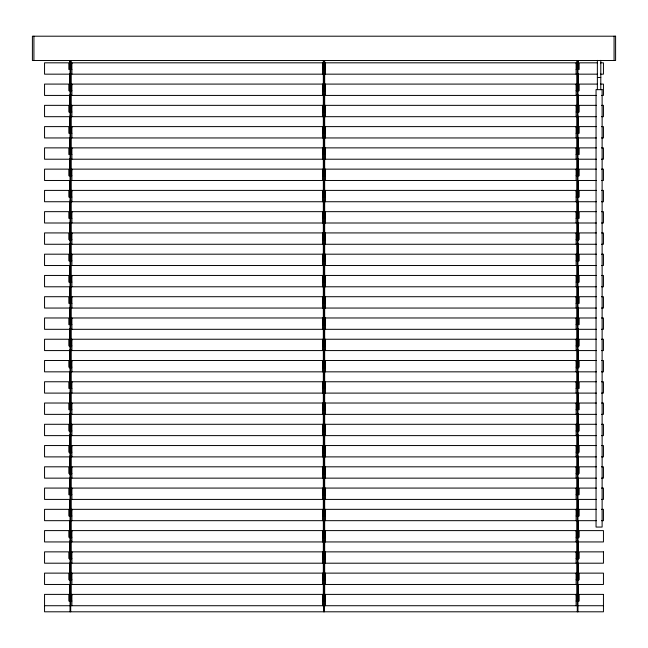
<?xml version="1.0" encoding="UTF-8"?>
<svg xmlns="http://www.w3.org/2000/svg" width="648" height="648" viewBox="0 0 648 648"><rect width="100%" height="100%" fill="white"/><g stroke="black" fill="none" stroke-linecap="round" stroke-linejoin="round"><path stroke-width="0.97" d="M576.113 62.832L597.375 62.832M600.413 62.832L603.45 62.832L603.45 74.164L600.413 74.164M71.888 63.609L68.85 63.609L68.85 69.458L71.888 69.458M322.477 63.609L325.523 63.609M576.113 63.609L579.15 63.609L579.15 69.458L576.113 69.458M322.477 69.458L325.523 69.458M597.375 74.164L44.55 74.164L44.55 62.824L576.113 62.824L576.113 74.164M597.367 77.509L600.793 77.509M597.375 84.094L44.55 84.086L44.55 95.426L596.363 95.426M600.413 84.094L603.45 84.094L603.45 95.426L601.425 95.426M71.888 84.872L68.85 84.872L68.85 90.72L71.888 90.72M322.477 84.872L325.523 84.872M576.113 84.872L579.15 84.872L579.15 90.72L576.113 90.72M322.477 90.72L325.523 90.72M576.113 105.357L596.363 105.357M601.425 105.357L603.45 105.357L603.45 116.689L601.425 116.689M71.888 106.134L68.85 106.134L68.85 111.983L71.888 111.983M322.477 106.134L325.523 106.134M576.113 106.134L579.15 106.134L579.15 111.983L576.113 111.983M322.477 111.983L325.523 111.983M596.363 116.689L44.55 116.689L44.55 105.349L576.113 105.349L576.113 116.689M596.363 126.619L44.55 126.611L44.55 137.951L596.363 137.951M601.425 126.619L603.45 126.619L603.45 137.951L601.425 137.951M71.888 127.397L68.85 127.397L68.85 133.245L71.888 133.245M322.477 127.397L325.523 127.397M576.113 127.397L579.15 127.397L579.15 133.245L576.113 133.245M322.477 133.245L325.523 133.245M576.113 147.882L596.363 147.882M601.425 147.882L603.45 147.882L603.45 159.214L601.425 159.214M71.888 148.659L68.85 148.659L68.85 154.508L71.888 154.508M322.477 148.659L325.523 148.659M576.113 148.659L579.15 148.659L579.15 154.508L576.113 154.508M322.477 154.508L325.523 154.508M596.363 159.214L44.55 159.214L44.55 147.874L576.113 147.874L576.113 159.214M596.363 169.144L44.55 169.136L44.55 180.476L596.363 180.476M601.425 169.144L603.45 169.144L603.45 180.476L601.425 180.476M71.888 169.922L68.85 169.922L68.85 175.77L71.888 175.77M322.477 169.922L325.523 169.922M576.113 169.922L579.15 169.922L579.15 175.77L576.113 175.77M322.477 175.77L325.523 175.77M576.113 190.407L596.363 190.407M601.425 190.407L603.45 190.407L603.45 201.739L601.425 201.739M71.888 191.184L68.85 191.184L68.85 197.032L71.888 197.032M322.477 191.184L325.523 191.184M576.113 191.184L579.15 191.184L579.15 197.032L576.113 197.032M322.477 197.032L325.523 197.032M596.363 201.739L44.55 201.739L44.55 190.399L576.113 190.399L576.113 201.739M596.363 211.669L44.55 211.661L44.55 223.001L596.363 223.001M601.425 211.669L603.45 211.669L603.45 223.001L601.425 223.001M71.888 212.447L68.85 212.447L68.85 218.295L71.888 218.295M322.477 212.447L325.523 212.447M576.113 212.447L579.15 212.447L579.15 218.295L576.113 218.295M322.477 218.295L325.523 218.295M576.113 232.932L596.363 232.932M601.425 232.932L603.45 232.932L603.45 244.264L601.425 244.264M71.888 233.709L68.85 233.709L68.85 239.558L71.888 239.558M322.477 233.709L325.523 233.709M576.113 233.709L579.15 233.709L579.15 239.558L576.113 239.558M322.477 239.558L325.523 239.558M596.363 244.264L44.55 244.264L44.55 232.924L576.113 232.924L576.113 244.264M596.363 254.194L44.55 254.186L44.55 265.526L596.363 265.526M601.425 254.194L603.45 254.194L603.45 265.526L601.425 265.526M71.888 254.972L68.85 254.972L68.85 260.82L71.888 260.82M322.477 254.972L325.523 254.972M576.113 254.972L579.15 254.972L579.15 260.82L576.113 260.82M322.477 260.82L325.523 260.82M576.113 275.457L596.363 275.457M601.425 275.457L603.45 275.457L603.45 286.789L601.425 286.789M71.888 276.234L68.85 276.234L68.85 282.083L71.888 282.083M322.477 276.234L325.523 276.234M576.113 276.234L579.15 276.234L579.15 282.083L576.113 282.083M322.477 282.083L325.523 282.083M596.363 286.789L44.55 286.789L44.55 275.449L576.113 275.449L576.113 286.789M596.363 296.719L44.55 296.711L44.55 308.051L596.363 308.051M601.425 296.719L603.45 296.719L603.45 308.051L601.425 308.051M71.888 297.497L68.85 297.497L68.85 303.345L71.888 303.345M322.477 297.497L325.523 297.497M576.113 297.497L579.15 297.497L579.15 303.345L576.113 303.345M322.477 303.345L325.523 303.345M576.113 317.982L596.363 317.982M601.425 317.982L603.45 317.982L603.45 329.314L601.425 329.314M71.888 318.759L68.85 318.759L68.85 324.608L71.888 324.608M322.477 318.759L325.523 318.759M576.113 318.759L579.15 318.759L579.15 324.608L576.113 324.608M322.477 324.608L325.523 324.608M596.363 329.314L44.55 329.314L44.55 317.974L576.113 317.974L576.113 329.314M596.363 339.244L44.55 339.236L44.55 350.576L596.363 350.576M601.425 339.244L603.45 339.244L603.45 350.576L601.425 350.576M71.888 340.022L68.85 340.022L68.85 345.87L71.888 345.87M322.477 340.022L325.523 340.022M576.113 340.022L579.15 340.022L579.15 345.87L576.113 345.87M322.477 345.87L325.523 345.87M576.113 360.507L596.363 360.507M601.425 360.507L603.45 360.507L603.45 371.839L601.425 371.839M71.888 361.284L68.85 361.284L68.85 367.133L71.888 367.133M322.477 361.284L325.523 361.284M576.113 361.284L579.15 361.284L579.15 367.133L576.113 367.133M322.477 367.133L325.523 367.133M596.363 371.839L44.55 371.839L44.55 360.499L576.113 360.499L576.113 371.839M596.363 381.769L44.55 381.761L44.55 393.101L596.363 393.101M601.425 381.769L603.45 381.769L603.45 393.101L601.425 393.101M71.888 382.547L68.85 382.547L68.85 388.395L71.888 388.395M322.477 382.547L325.523 382.547M576.113 382.547L579.15 382.547L579.15 388.395L576.113 388.395M322.477 388.395L325.523 388.395M576.113 403.032L596.363 403.032M601.425 403.032L603.45 403.032L603.45 414.364L601.425 414.364M71.888 403.809L68.85 403.809L68.85 409.658L71.888 409.658M322.477 403.809L325.523 403.809M576.113 403.809L579.15 403.809L579.15 409.658L576.113 409.658M322.477 409.658L325.523 409.658M596.363 414.364L44.55 414.364L44.55 403.024L576.113 403.024L576.113 414.364M596.363 424.294L44.55 424.286L44.55 435.626L596.363 435.626M601.425 424.294L603.45 424.294L603.45 435.626L601.425 435.626M71.888 425.072L68.85 425.072L68.85 430.92L71.888 430.92M322.477 425.072L325.523 425.072M576.113 425.072L579.15 425.072L579.15 430.92L576.113 430.92M322.477 430.92L325.523 430.92M576.113 445.557L596.363 445.557M601.425 445.557L603.45 445.557L603.45 456.889L601.425 456.889M71.888 446.334L68.85 446.334L68.85 452.183L71.888 452.183M322.477 446.334L325.523 446.334M576.113 446.334L579.15 446.334L579.15 452.183L576.113 452.183M322.477 452.183L325.523 452.183M596.363 456.889L44.55 456.889L44.55 445.549L576.113 445.549L576.113 456.889M596.363 466.819L44.55 466.811L44.55 478.151L596.363 478.151M601.425 466.819L603.45 466.819L603.45 478.151L601.425 478.151M71.888 467.597L68.85 467.597L68.85 473.445L71.888 473.445M322.477 467.597L325.523 467.597M576.113 467.597L579.15 467.597L579.15 473.445L576.113 473.445M322.477 473.445L325.523 473.445M576.113 488.082L596.363 488.082M601.425 488.082L603.45 488.082L603.45 499.414L601.425 499.414M71.888 488.859L68.85 488.859L68.85 494.708L71.888 494.708M322.477 488.859L325.523 488.859M576.113 488.859L579.15 488.859L579.15 494.708L576.113 494.708M322.477 494.708L325.523 494.708M596.363 499.414L44.55 499.414L44.55 488.074L576.113 488.074L576.113 499.414M596.363 509.344L44.55 509.336L44.55 520.676L596.363 520.676M601.425 509.344L603.45 509.344L603.45 520.676L601.425 520.676M71.888 510.122L68.85 510.122L68.85 515.97L71.888 515.97M322.477 510.122L325.523 510.122M576.113 510.122L579.15 510.122L579.15 515.97L576.113 515.97M322.477 515.97L325.523 515.97M576.113 530.607L603.45 530.607L603.45 541.939L44.55 541.939L44.55 530.599L576.113 530.599L576.113 541.939M71.888 531.384L68.85 531.384L68.85 537.233L71.888 537.233M322.477 531.384L325.523 531.384M576.113 531.384L579.15 531.384L579.15 537.233L576.113 537.233M322.477 537.233L325.523 537.233M71.888 552.647L68.85 552.647L68.85 558.495L71.888 558.495M322.477 552.647L325.523 552.647M576.113 552.647L579.15 552.647L579.15 558.495L576.113 558.495M322.477 558.495L325.523 558.495M576.113 573.132L603.45 573.132L603.45 584.464L44.55 584.464L44.55 573.124L576.113 573.124L576.113 584.464M71.888 573.909L68.85 573.909L68.85 579.758L71.888 579.758M322.477 573.909L325.523 573.909M576.113 573.909L579.15 573.909L579.15 579.758L576.113 579.758M322.477 579.758L325.523 579.758M71.888 595.172L68.85 595.172L68.85 601.02L71.888 601.02M322.477 595.172L325.523 595.172M576.113 595.172L579.15 595.172L579.15 601.02L576.113 601.02M322.477 601.02L325.523 601.02M44.55 605.726L603.45 605.726M614.077 36.199L614.077 60.499M600.793 60.353L600.793 89.659M597.367 60.353L597.367 89.659M578.308 60.499L578.308 69.603M578.308 73.645L578.308 90.842M578.308 94.892L578.308 112.088M578.308 116.13L578.308 133.326M578.308 137.376L578.308 154.572M578.308 158.622L578.308 175.819M578.308 180.873L578.308 197.057M578.308 201.107L578.308 218.303M578.308 222.345L578.308 240.554M578.308 243.591L578.308 260.788M578.308 265.842L578.308 282.034M578.308 287.088L578.308 303.272M578.308 307.322L578.308 324.518M578.308 328.56L578.308 346.769M578.308 349.807L578.308 368.015M578.308 372.057L578.308 388.249M578.308 393.304L578.308 409.487M578.308 413.537L578.308 431.746M578.308 434.776L578.308 452.984M578.308 456.022L578.308 474.231M578.308 478.273L578.308 494.465M578.308 499.519L578.308 515.703M578.308 520.765L578.308 537.962M578.308 540.991L578.308 559.2M578.308 563.25L578.308 580.446M578.308 584.488L578.308 600.68M577.967 60.499L577.967 611.801M577.295 60.499L577.295 611.801M576.955 60.499L576.955 69.603M576.955 73.645L576.955 90.842M576.955 94.892L576.955 112.088M576.955 116.13L576.955 133.326M576.955 137.376L576.955 154.572M576.955 158.622L576.955 175.819M576.955 180.873L576.955 197.057M576.955 201.107L576.955 218.303M576.955 222.345L576.955 240.554M576.955 243.591L576.955 260.788M576.955 265.842L576.955 282.034M576.955 287.088L576.955 303.272M576.955 307.322L576.955 324.518M576.955 328.56L576.955 346.769M576.955 349.807L576.955 368.015M576.955 372.057L576.955 388.249M576.955 393.304L576.955 409.487M576.955 413.537L576.955 431.746M576.955 434.776L576.955 452.984M576.955 456.022L576.955 474.231M576.955 478.273L576.955 494.465M576.955 499.519L576.955 515.703M576.955 520.765L576.955 537.962M576.955 540.991L576.955 559.2M576.955 563.25L576.955 580.446M576.955 584.488L576.955 600.68M576.113 84.086L576.113 95.426M576.113 126.611L576.113 137.951M576.113 169.136L576.113 180.476M576.113 211.661L576.113 223.001M576.113 254.186L576.113 265.526M576.113 296.711L576.113 308.051M576.113 339.236L576.113 350.576M576.113 381.761L576.113 393.101M576.113 424.286L576.113 435.626M576.113 466.811L576.113 478.151M576.113 509.336L576.113 520.676M576.113 551.861L576.113 563.201M576.113 594.386L576.113 605.726M325.523 62.824L325.523 74.164M325.523 84.086L325.523 95.426M325.523 105.349L325.523 116.689M325.523 126.611L325.523 137.951M325.523 147.874L325.523 159.214M325.523 169.136L325.523 180.476M325.523 190.399L325.523 201.739M325.523 211.661L325.523 223.001M325.523 232.924L325.523 244.264M325.523 254.186L325.523 265.526M325.523 275.449L325.523 286.789M325.523 296.711L325.523 308.051M325.523 317.974L325.523 329.314M325.523 339.236L325.523 350.576M325.523 360.499L325.523 371.839M325.523 381.761L325.523 393.101M325.523 403.024L325.523 414.364M325.523 424.286L325.523 435.626M325.523 445.549L325.523 456.889M325.523 466.811L325.523 478.151M325.523 488.074L325.523 499.414M325.523 509.336L325.523 520.676M325.523 530.599L325.523 541.939M325.523 551.861L325.523 563.201M325.523 573.124L325.523 584.464M325.523 594.386L325.523 605.726M324.672 60.499L324.672 69.603M324.672 73.645L324.672 90.842M324.672 94.892L324.672 112.088M324.672 116.13L324.672 133.326M324.672 137.376L324.672 154.572M324.672 158.622L324.672 175.819M324.672 180.873L324.672 197.057M324.672 201.107L324.672 218.303M324.672 222.345L324.672 240.554M324.672 243.591L324.672 260.788M324.672 265.842L324.672 282.034M324.672 287.088L324.672 303.272M324.672 307.322L324.672 324.518M324.672 328.56L324.672 346.769M324.672 349.807L324.672 368.015M324.672 372.057L324.672 388.249M324.672 393.304L324.672 409.487M324.672 413.537L324.672 431.746M324.672 434.776L324.672 452.984M324.672 456.022L324.672 474.231M324.672 478.273L324.672 494.465M324.672 499.519L324.672 515.703M324.672 520.765L324.672 537.962M324.672 540.991L324.672 559.2M324.672 563.25L324.672 580.446M324.672 584.488L324.672 600.68M324.34 60.499L324.34 611.801M323.66 60.499L323.66 611.801M323.328 60.499L323.328 69.603M323.328 73.645L323.328 90.842M323.328 94.892L323.328 112.088M323.328 116.13L323.328 133.326M323.328 137.376L323.328 154.572M323.328 158.622L323.328 175.819M323.328 180.873L323.328 197.057M323.328 201.107L323.328 218.303M323.328 222.345L323.328 240.554M323.328 243.591L323.328 260.788M323.328 265.842L323.328 282.034M323.328 287.088L323.328 303.272M323.328 307.322L323.328 324.518M323.328 328.56L323.328 346.769M323.328 349.807L323.328 368.015M323.328 372.057L323.328 388.249M323.328 393.304L323.328 409.487M323.328 413.537L323.328 431.746M323.328 434.776L323.328 452.984M323.328 456.022L323.328 474.231M323.328 478.273L323.328 494.465M323.328 499.519L323.328 515.703M323.328 520.765L323.328 537.962M323.328 540.991L323.328 559.2M323.328 563.25L323.328 580.446M323.328 584.488L323.328 600.68M322.477 62.824L322.477 74.164M322.477 84.086L322.477 95.426M322.477 105.349L322.477 116.689M322.477 126.611L322.477 137.951M322.477 147.874L322.477 159.214M322.477 169.136L322.477 180.476M322.477 190.399L322.477 201.739M322.477 211.661L322.477 223.001M322.477 232.924L322.477 244.264M322.477 254.186L322.477 265.526M322.477 275.449L322.477 286.789M322.477 296.711L322.477 308.051M322.477 317.974L322.477 329.314M322.477 339.236L322.477 350.576M322.477 360.499L322.477 371.839M322.477 381.761L322.477 393.101M322.477 403.024L322.477 414.364M322.477 424.286L322.477 435.626M322.477 445.549L322.477 456.889M322.477 466.811L322.477 478.151M322.477 488.074L322.477 499.414M322.477 509.336L322.477 520.676M322.477 530.599L322.477 541.939M322.477 551.861L322.477 563.201M322.477 573.124L322.477 584.464M322.477 594.386L322.477 605.726M71.888 62.824L71.888 74.164M71.888 84.086L71.888 95.426M71.888 105.349L71.888 116.689M71.888 126.611L71.888 137.951M71.888 147.874L71.888 159.214M71.888 169.136L71.888 180.476M71.888 190.399L71.888 201.739M71.888 211.661L71.888 223.001M71.888 232.924L71.888 244.264M71.888 254.186L71.888 265.526M71.888 275.449L71.888 286.789M71.888 296.711L71.888 308.051M71.888 317.974L71.888 329.314M71.888 339.236L71.888 350.576M71.888 360.499L71.888 371.839M71.888 381.761L71.888 393.101M71.888 403.024L71.888 414.364M71.888 424.286L71.888 435.626M71.888 445.549L71.888 456.889M71.888 466.811L71.888 478.151M71.888 488.074L71.888 499.414M71.888 509.336L71.888 520.676M71.888 530.599L71.888 541.939M71.888 551.861L71.888 563.201M71.888 573.124L71.888 584.464M71.888 594.386L71.888 605.726M71.045 60.499L71.045 69.603M71.045 73.645L71.045 90.842M71.045 94.892L71.045 112.088M71.045 116.13L71.045 133.326M71.045 137.376L71.045 154.572M71.045 158.622L71.045 175.819M71.045 180.873L71.045 197.057M71.045 201.107L71.045 218.303M71.045 222.345L71.045 240.554M71.045 243.591L71.045 260.788M71.045 265.842L71.045 282.034M71.045 287.088L71.045 303.272M71.045 307.322L71.045 324.518M71.045 328.56L71.045 346.769M71.045 349.807L71.045 368.015M71.045 372.057L71.045 388.249M71.045 393.304L71.045 409.487M71.045 413.537L71.045 431.746M71.045 434.776L71.045 452.984M71.045 456.022L71.045 474.231M71.045 478.273L71.045 494.465M71.045 499.519L71.045 515.703M71.045 520.765L71.045 537.962M71.045 540.991L71.045 559.2M71.045 563.25L71.045 580.446M71.045 584.488L71.045 600.68M70.705 60.499L70.705 611.801M70.033 60.499L70.033 611.801M69.692 60.499L69.692 69.603M69.692 73.645L69.692 90.842M69.692 94.892L69.692 112.088M69.692 116.13L69.692 133.326M69.692 137.376L69.692 154.572M69.692 158.622L69.692 175.819M69.692 180.873L69.692 197.057M69.692 201.107L69.692 218.303M69.692 222.345L69.692 240.554M69.692 243.591L69.692 260.788M69.692 265.842L69.692 282.034M69.692 287.088L69.692 303.272M69.692 307.322L69.692 324.518M69.692 328.56L69.692 346.769M69.692 349.807L69.692 368.015M69.692 372.057L69.692 388.249M69.692 393.304L69.692 409.487M69.692 413.537L69.692 431.746M69.692 434.776L69.692 452.984M69.692 456.022L69.692 474.231M69.692 478.273L69.692 494.465M69.692 499.519L69.692 515.703M69.692 520.765L69.692 537.962M69.692 540.991L69.692 559.2M69.692 563.25L69.692 580.446M69.692 584.488L69.692 600.68M33.923 36.199L33.923 60.499M615.6 36.199L32.4 36.199L32.4 60.499L615.6 60.499L615.6 36.199M602.122 89.659L596.047 89.659L596.047 527.059L602.122 527.059L602.122 89.659M603.45 551.869L44.55 551.861L44.55 563.201L603.45 563.201L603.45 551.869M603.45 594.394L44.55 594.386L44.55 611.801L603.45 611.801L603.45 594.394"/></g></svg>
